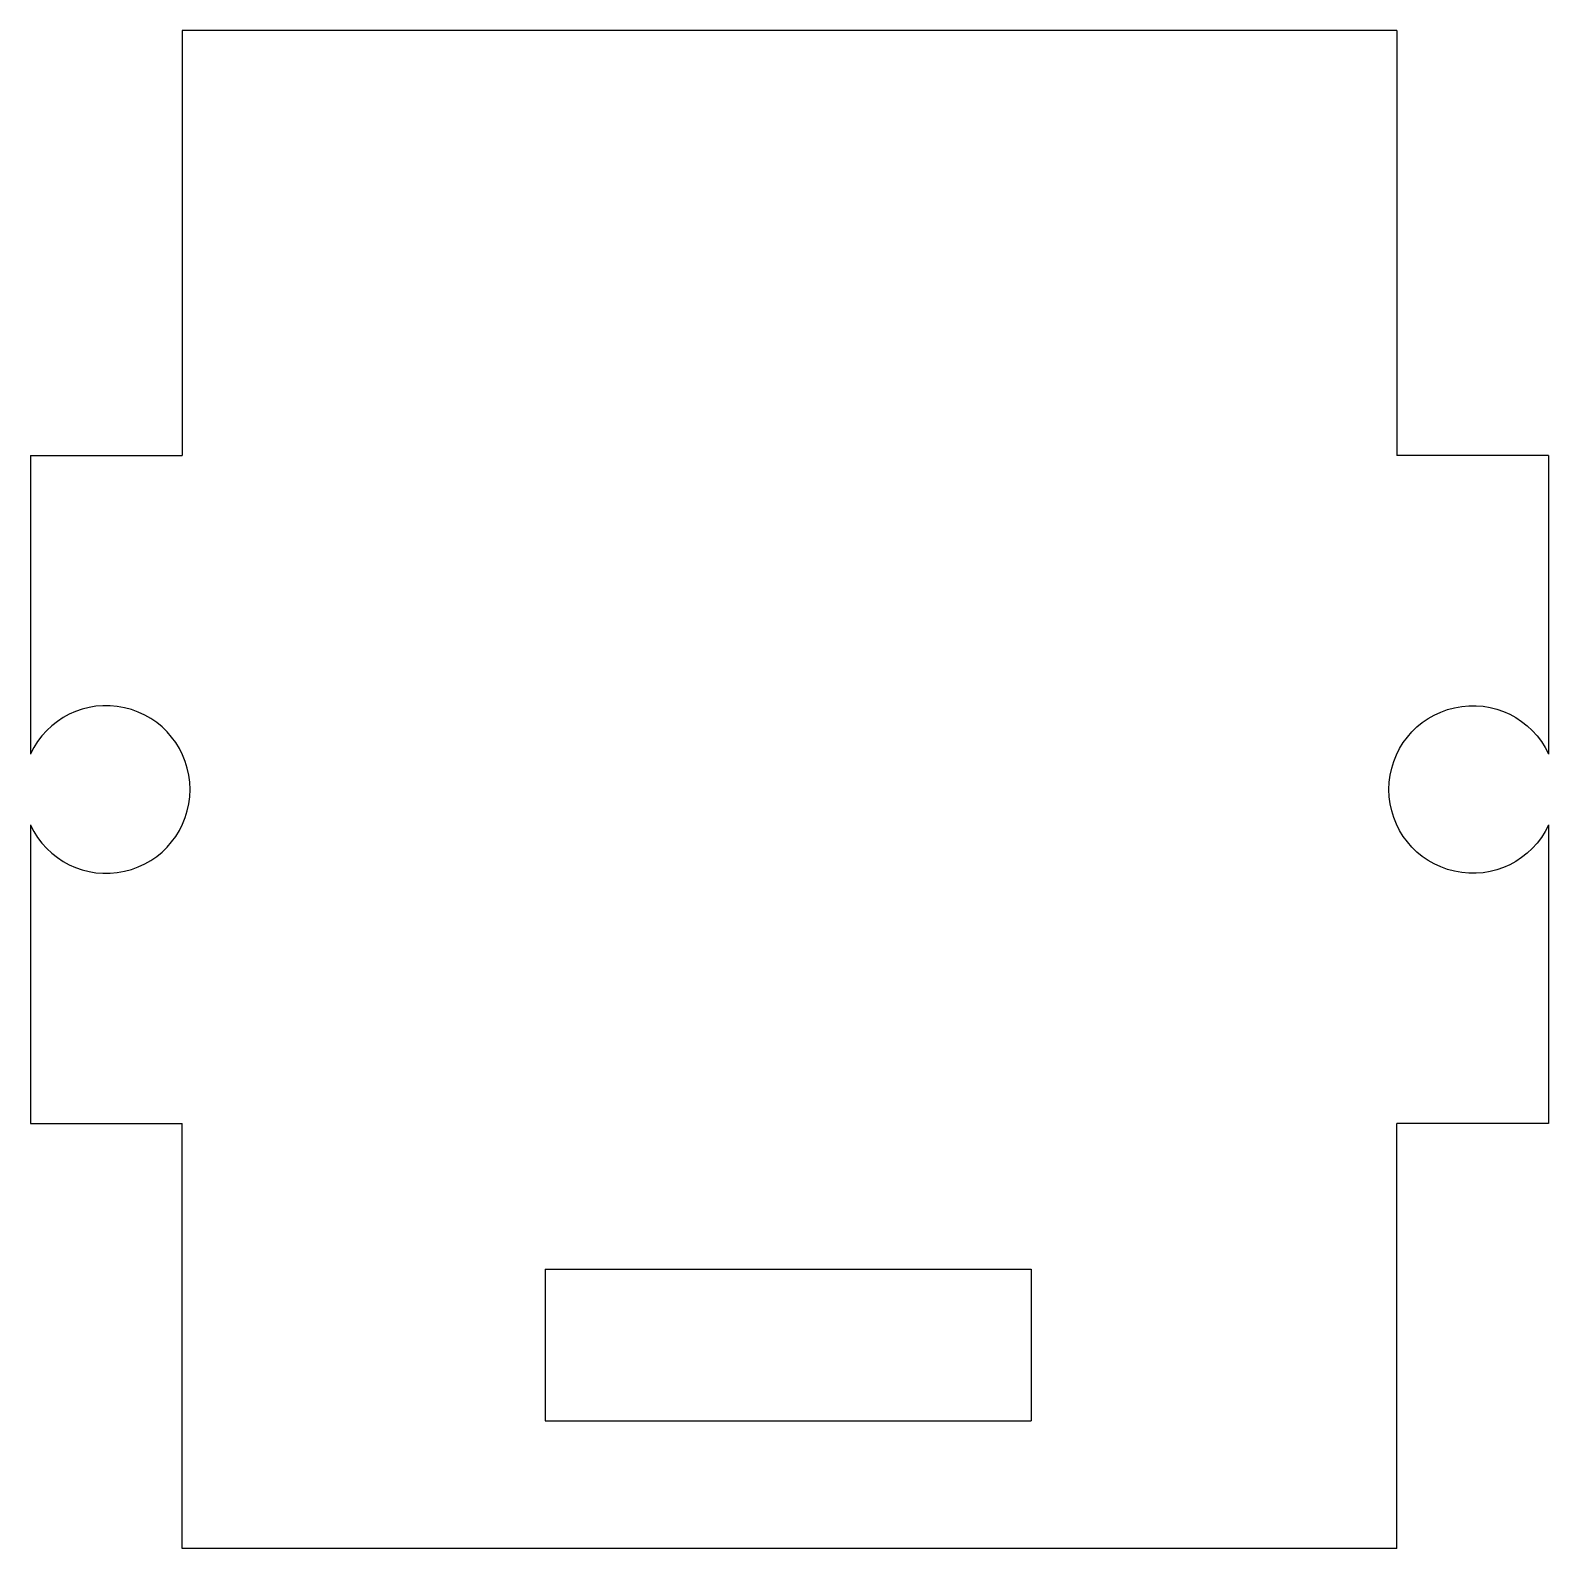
# Model space of a CAD drawing. Extents: x 1.62 to 2.87, y -0.62 to 0.62.
import ezdxf

# ---------------------------------------------------------------- set-up
doc = ezdxf.new("R2010")
doc.units = 0
doc.layers.add('VISIBLE', color=7, linetype='CONTINUOUS')

msp = doc.modelspace()

# ---------------------------------------------------------------- linework, layer by layer
at = {"layer": 'VISIBLE'}
for p, q in [((2.7481, 0.625, 0.0625), (1.7481, 0.625, 0.0625)), ((1.7481, 0.625, 0.0625), (1.7481, 0.275, 0.0625)), ((2.7481, 0.625, 0.0625), (2.7481, 0.275, 0.0625)), ((1.6231, 0.275, 0.0625), (1.7481, 0.275, 0.0625)), ((1.6231, 0.275, 0.0625), (1.6231, 0.0292, 0.0625)), ((2.8731, 0.275, 0.0625), (2.7481, 0.275, 0.0625)), ((2.8731, 0.275, 0.0625), (2.8731, 0.0292, 0.0625)), ((1.6231, -0.0292, 0.0625), (1.6231, -0.275, 0.0625)), ((2.8731, -0.0292, 0.0625), (2.8731, -0.275, 0.0625)), ((1.6231, -0.275, 0.0625), (1.7481, -0.275, 0.0625)), ((1.7481, -0.625, 0.0625), (1.7481, -0.275, 0.0625)), ((2.7481, -0.625, 0.0625), (2.7481, -0.275, 0.0625)), ((2.8731, -0.275, 0.0625), (2.7481, -0.275, 0.0625)), ((2.047, -0.3949, 0.0625), (2.447, -0.3949, 0.0625)), ((2.047, -0.3949, 0.0625), (2.047, -0.5199, 0.0625)), ((2.447, -0.3949, 0.0625), (2.447, -0.5199, 0.0625)), ((2.047, -0.5199, 0.0625), (2.447, -0.5199, 0.0625)), ((2.7481, -0.625, 0.0625), (1.7481, -0.625, 0.0625))]:
    msp.add_line(p, q, dxfattribs=at)
msp.add_arc((1.6856, 0, 0.0625), 0.069, 205.0691, 154.9309, dxfattribs=at)
at = {"layer": 'VISIBLE', "extrusion": (0, 0, -1)}
msp.add_arc((-2.8106, 0, -0.0625), 0.069, 205.0691, 154.9309, dxfattribs=at)

doc.saveas('drawing.dxf')
